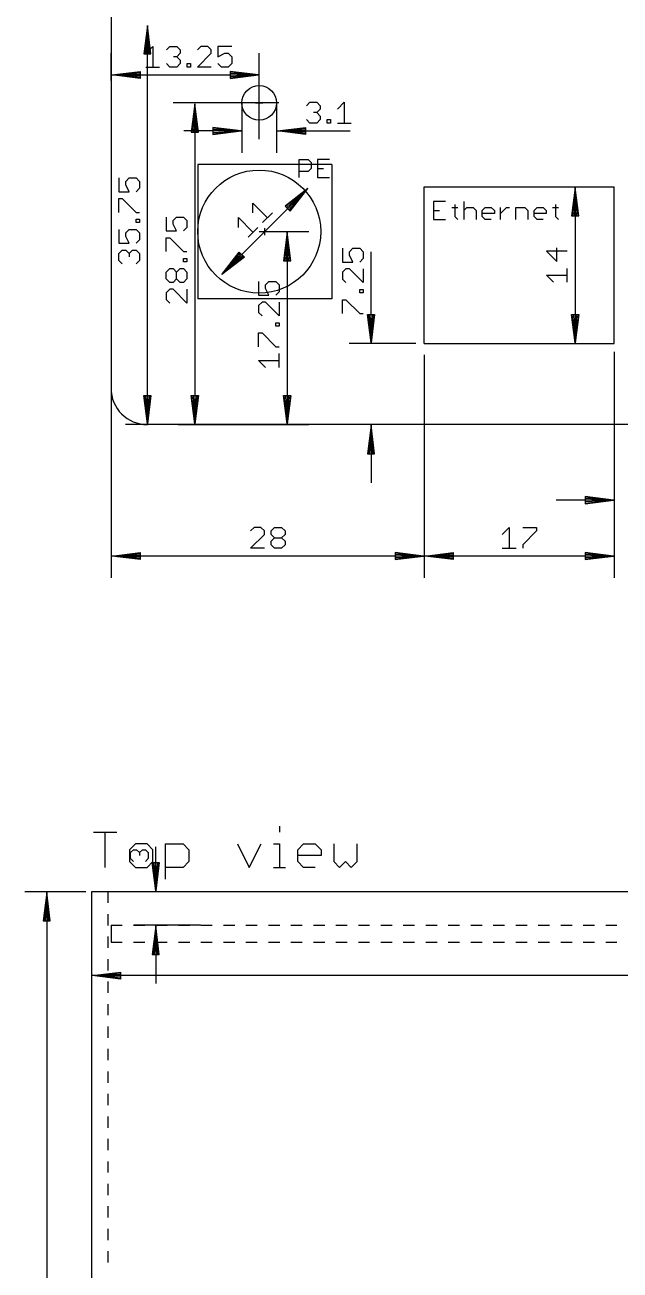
# Model space of a CAD drawing. Extents: x -279 to 630, y -429 to 128.
# Drawn here: x -6 to 47.3, y -73.8 to 37.5 of the extents above; entities that cross this region are included whole.
import ezdxf

# ---------------------------------------------------------------- set-up
doc = ezdxf.new("R2010")
doc.units = 0
for name, color, linetype in [('117', 2, 'CONTINUOUS'), ('129', 253, 'CONTINUOUS'), ('20', 7, 'CONTINUOUS'), ('47', 140, 'CONTINUOUS')]:
    doc.layers.add(name, color=color, linetype=linetype)

msp = doc.modelspace()

# ---------------------------------------------------------------- linework, layer by layer
at = {"layer": '117'}
for p, q in [((18.5762, 23.8262), (18.5762, 25.4532)), ((18.5762, 25.4532), (19.3897, 25.4532)), ((19.3897, 25.4532), (19.6609, 25.182)), ((19.6609, 24.6397), (19.3897, 24.3685)), ((19.6609, 25.182), (19.6609, 24.6397)), ((21.298, 25.4532), (20.2134, 25.4532)), ((20.2134, 25.4532), (20.2134, 23.8262)), ((20.2134, 24.6397), (20.7557, 24.6397)), ((19.3897, 24.3685), (18.5762, 24.3685)), ((20.2134, 23.8262), (21.298, 23.8262)), ((31.6609, 21.7032), (30.5762, 21.7032)), ((30.5762, 21.7032), (30.5762, 20.0762)), ((32.2134, 21.1609), (32.7557, 21.1609)), ((32.4845, 21.432), (32.4845, 20.3474)), ((33.3048, 21.7032), (33.3048, 20.0762)), ((33.3048, 20.8897), (33.576, 21.1609)), ((33.576, 21.1609), (34.1183, 21.1609)), ((34.1183, 21.1609), (34.3895, 20.8897)), ((34.9419, 20.8897), (35.2131, 21.1609)), ((35.2131, 21.1609), (35.7554, 21.1609)), ((35.7554, 21.1609), (36.0266, 20.8897)), ((36.5791, 20.0762), (36.5791, 21.1609)), ((36.5791, 20.6185), (37.1214, 21.1609)), ((37.1214, 21.1609), (37.3926, 21.1609)), ((37.9434, 20.0762), (37.9434, 21.1609)), ((37.9434, 21.1609), (38.7569, 21.1609)), ((38.7569, 21.1609), (39.0281, 20.8897)), ((39.5806, 20.8897), (39.8517, 21.1609)), ((39.8517, 21.1609), (40.3941, 21.1609)), ((40.3941, 21.1609), (40.6652, 20.8897)), ((41.2177, 21.1609), (41.76, 21.1609)), ((41.4889, 21.432), (41.4889, 20.3474)), ((30.5762, 20.8897), (31.1185, 20.8897)), ((30.5762, 20.0762), (31.6609, 20.0762)), ((32.4845, 20.3474), (32.7557, 20.0762)), ((34.3895, 20.8897), (34.3895, 20.0762)), ((34.9419, 20.3474), (34.9419, 20.8897)), ((36.0266, 20.6185), (34.9419, 20.6185)), ((35.2131, 20.0762), (34.9419, 20.3474)), ((35.7554, 20.0762), (35.2131, 20.0762)), ((36.0266, 20.8897), (36.0266, 20.6185)), ((39.0281, 20.8897), (39.0281, 20.0762)), ((39.5806, 20.3474), (39.5806, 20.8897)), ((40.6652, 20.6185), (39.5806, 20.6185)), ((39.8517, 20.0762), (39.5806, 20.3474)), ((40.3941, 20.0762), (39.8517, 20.0762)), ((40.6652, 20.8897), (40.6652, 20.6185)), ((41.4889, 20.3474), (41.76, 20.0762))]:
    msp.add_line(p, q, dxfattribs=at)
at = {"layer": '129'}
for p, q in [((9.5, 25), (9.5, 13)), ((21.5, 25), (9.5, 25)), ((21.5, 25), (21.5, 13)), ((21.5, 13), (9.5, 13))]:
    msp.add_line(p, q, dxfattribs=at)
at = {"layer": '20'}
for p, q in [((1.75, 114), (1.75, 5)), ((29.75, 9), (29.75, 23)), ((29.75, 23), (46.75, 23)), ((46.75, 9), (46.75, 23)), ((29.75, 9), (46.75, 9)), ((285, 1.75), (5, 1.75)), ((16.8161, -34.1506), (16.8161, -34.6751)), ((0.1778, -34.6751), (2.2759, -34.6751)), ((1.2268, -37.8222), (1.2268, -34.6751)), ((3.9251, -35.7241), (3.4006, -36.2487)), ((3.4006, -36.2487), (3.4006, -37.2977)), ((4.9741, -35.7241), (3.9251, -35.7241)), ((5.4986, -36.2487), (4.9741, -35.7241)), ((5.4986, -37.2977), (5.4986, -36.2487)), ((6.6233, -38.8712), (6.6233, -35.7241)), ((6.6233, -35.7241), (8.1968, -35.7241)), ((8.1968, -35.7241), (8.7214, -36.2487)), ((8.7214, -36.2487), (8.7214, -37.2977)), ((13.0688, -35.7241), (14.1178, -37.8222)), ((14.1178, -37.8222), (15.1669, -35.7241)), ((16.2916, -35.7241), (16.8161, -35.7241)), ((16.8161, -35.7241), (16.8161, -37.8222)), ((18.4401, -36.2487), (18.9646, -35.7241)), ((18.4401, -37.2977), (18.4401, -36.2487)), ((18.9646, -35.7241), (20.0136, -35.7241)), ((20.0136, -35.7241), (20.5381, -36.2487)), ((20.5381, -36.2487), (20.5381, -36.7732)), ((21.6628, -35.7241), (21.6628, -37.2977)), ((23.7609, -37.2977), (23.7609, -35.7241)), ((3.4006, -37.2977), (3.9251, -37.8222)), ((3.9251, -37.8222), (4.9741, -37.8222)), ((4.9741, -37.8222), (5.4986, -37.2977)), ((8.1968, -37.8222), (6.6233, -37.8222)), ((8.7214, -37.2977), (8.1968, -37.8222)), ((16.2916, -37.8222), (17.3406, -37.8222)), ((20.5381, -36.7732), (18.4401, -36.7732)), ((18.9646, -37.8222), (18.4401, -37.2977)), ((20.0136, -37.8222), (18.9646, -37.8222)), ((21.6628, -37.2977), (22.1873, -37.8222)), ((22.1873, -37.8222), (22.7118, -37.2977)), ((22.7118, -37.2977), (23.2364, -37.8222)), ((23.2364, -37.8222), (23.7609, -37.2977)), ((1.5, -40), (0, -40)), ((0, -40), (0, -280)), ((288.5, -40), (1.5, -40)), ((1.5, -41.0083), (1.5, -40)), ((1.5, -43.0167), (1.5, -42.0083)), ((1.75, -43), (2.7605, -43)), ((1.75, -43), (1.75, -44.5)), ((3.7605, -43), (4.771, -43)), ((5.771, -43), (6.7815, -43)), ((7.7815, -43), (8.792, -43)), ((9.792, -43), (10.8024, -43)), ((11.8024, -43), (12.8129, -43)), ((13.8129, -43), (14.8234, -43)), ((15.8234, -43), (16.8339, -43)), ((17.8339, -43), (18.8444, -43)), ((19.8444, -43), (20.8549, -43)), ((21.8549, -43), (22.8654, -43)), ((23.8654, -43), (24.8759, -43)), ((25.8759, -43), (26.8864, -43)), ((27.8864, -43), (28.8969, -43)), ((29.8969, -43), (30.9073, -43)), ((31.9073, -43), (32.9178, -43)), ((33.9178, -43), (34.9283, -43)), ((35.9283, -43), (36.9388, -43)), ((37.9388, -43), (38.9493, -43)), ((39.9493, -43), (40.9598, -43)), ((41.9598, -43), (42.9703, -43)), ((43.9703, -43), (44.9808, -43)), ((45.9808, -43), (46.9913, -43)), ((1.5, -45.025), (1.5, -44.0167)), ((1.75, -44.5), (2.7605, -44.5)), ((3.7605, -44.5), (4.771, -44.5)), ((5.771, -44.5), (6.7815, -44.5)), ((7.7815, -44.5), (8.792, -44.5)), ((9.792, -44.5), (10.8024, -44.5)), ((11.8024, -44.5), (12.8129, -44.5)), ((13.8129, -44.5), (14.8234, -44.5)), ((15.8234, -44.5), (16.8339, -44.5)), ((17.8339, -44.5), (18.8444, -44.5)), ((19.8444, -44.5), (20.8549, -44.5)), ((21.8549, -44.5), (22.8654, -44.5)), ((23.8654, -44.5), (24.8759, -44.5)), ((25.8759, -44.5), (26.8864, -44.5)), ((27.8864, -44.5), (28.8969, -44.5)), ((29.8969, -44.5), (30.9073, -44.5)), ((31.9073, -44.5), (32.9178, -44.5)), ((33.9178, -44.5), (34.9283, -44.5)), ((35.9283, -44.5), (36.9388, -44.5)), ((37.9388, -44.5), (38.9493, -44.5)), ((39.9493, -44.5), (40.9598, -44.5)), ((41.9598, -44.5), (42.9703, -44.5)), ((43.9703, -44.5), (44.9808, -44.5)), ((45.9808, -44.5), (46.9913, -44.5)), ((1.5, -47.0333), (1.5, -46.025)), ((1.5, -49.0417), (1.5, -48.0333)), ((1.5, -51.05), (1.5, -50.0417)), ((1.5, -53.0583), (1.5, -52.05)), ((1.5, -55.0667), (1.5, -54.0583)), ((1.5, -57.075), (1.5, -56.0667)), ((1.5, -59.0833), (1.5, -58.075)), ((1.5, -61.0917), (1.5, -60.0833)), ((1.5, -63.1), (1.5, -62.0917)), ((1.5, -65.1083), (1.5, -64.1)), ((1.5, -67.1167), (1.5, -66.1083)), ((1.5, -69.125), (1.5, -68.1167)), ((1.5, -71.1333), (1.5, -70.125)), ((1.5, -73.1417), (1.5, -72.1333))]:
    msp.add_line(p, q, dxfattribs=at)
for centre, radius in [((15, 30.5), 1.55), ((15, 19), 5.5)]:
    msp.add_circle(centre, radius, dxfattribs=at)
msp.add_arc((5, 5), 3.25, 180, 270, dxfattribs=at)
at = {"layer": '47'}
for p, q in [((5, 37.435), (4.6808, 34.9)), ((5, 37.435), (4.74, 34.9)), ((5, 37.435), (4.87, 34.9)), ((5, 1.815), (5, 37.435)), ((5.3192, 34.9), (5, 37.435)), ((5.13, 34.9), (5, 37.435)), ((5.26, 34.9), (5, 37.435)), ((1.75, 32.5), (1.75, 34.95)), ((4.6808, 34.9), (5.3192, 34.9)), ((4.8675, 34.939), (5.4839, 35.5554)), ((5.4839, 35.5554), (5.4839, 33.7062)), ((6.709, 35.2472), (7.0172, 35.5554)), ((7.0172, 35.5554), (7.6336, 35.5554)), ((7.6336, 34.6308), (7.3254, 34.6308)), ((7.6336, 35.5554), (7.9418, 35.2472)), ((7.9418, 34.939), (7.6336, 34.6308)), ((7.6336, 34.6308), (7.9418, 34.3226)), ((7.9418, 35.2472), (7.9418, 34.939)), ((9.7796, 35.5554), (9.4714, 35.2472)), ((9.4714, 33.7062), (10.7042, 34.939)), ((10.396, 35.5554), (9.7796, 35.5554)), ((10.7042, 35.2472), (10.396, 35.5554)), ((10.7042, 34.939), (10.7042, 35.2472)), ((12.5457, 35.5554), (11.313, 35.5554)), ((11.313, 35.5554), (11.313, 34.6308)), ((11.313, 34.6308), (11.9294, 34.939)), ((11.9294, 34.939), (12.2376, 34.939)), ((12.2376, 34.939), (12.5457, 34.6308)), ((12.5457, 34.6308), (12.5457, 34.0144)), ((15, 27.25), (15, 34.95)), ((4.8675, 33.7062), (6.1002, 33.7062)), ((7.0172, 33.7062), (6.709, 34.0144)), ((7.6336, 33.7062), (7.0172, 33.7062)), ((7.9418, 34.0144), (7.6336, 33.7062)), ((7.9418, 34.3226), (7.9418, 34.0144)), ((8.5506, 33.7062), (8.5506, 34.0144)), ((8.5506, 34.0144), (8.8588, 34.0144)), ((8.8588, 33.7062), (8.5506, 33.7062)), ((8.8588, 34.0144), (8.8588, 33.7062)), ((10.7042, 33.7062), (9.4714, 33.7062)), ((11.6212, 33.7062), (11.313, 34.0144)), ((12.2376, 33.7062), (11.6212, 33.7062)), ((12.5457, 34.0144), (12.2376, 33.7062)), ((1.815, 33), (4.35, 33.3192)), ((1.815, 33), (4.35, 33.26)), ((1.815, 33), (4.35, 33.13)), ((1.815, 33), (14.935, 33)), ((4.35, 32.6808), (1.815, 33)), ((4.35, 32.87), (1.815, 33)), ((4.35, 32.74), (1.815, 33)), ((4.35, 33.3192), (4.35, 32.6808)), ((14.935, 33), (12.4, 33.3192)), ((12.4, 33.3192), (12.4, 32.6808)), ((14.935, 33), (12.4, 33.26)), ((14.935, 33), (12.4, 33.13)), ((12.4, 32.6808), (14.935, 33)), ((12.4, 32.87), (14.935, 33)), ((12.4, 32.74), (14.935, 33)), ((16.75, 30.5), (7.3, 30.5)), ((9.25, 30.435), (8.9308, 27.9)), ((9.25, 30.435), (8.99, 27.9)), ((9.25, 30.435), (9.12, 27.9)), ((9.25, 30.435), (9.25, 1.815)), ((9.5692, 27.9), (9.25, 30.435)), ((9.38, 27.9), (9.25, 30.435)), ((9.51, 27.9), (9.25, 30.435)), ((13.45, 30.5), (13.45, 26.05)), ((14.6808, 30.5), (15.3192, 30.5)), ((15, 30.1808), (15, 30.8192)), ((16.55, 30.5), (16.55, 26.05)), ((19.2262, 30.2472), (19.5344, 30.5554)), ((19.5344, 30.5554), (20.1508, 30.5554)), ((20.1508, 30.5554), (20.459, 30.2472)), ((20.459, 30.2472), (20.459, 29.939)), ((21.9886, 29.939), (22.6049, 30.5554)), ((22.6049, 30.5554), (22.6049, 28.7062)), ((19.5344, 28.7062), (19.2262, 29.0144)), ((20.1508, 29.6308), (19.8426, 29.6308)), ((20.459, 29.939), (20.1508, 29.6308)), ((20.1508, 29.6308), (20.459, 29.3226)), ((20.459, 29.0144), (20.1508, 28.7062)), ((20.459, 29.3226), (20.459, 29.0144)), ((21.0678, 28.7062), (21.0678, 29.0144)), ((21.0678, 29.0144), (21.376, 29.0144)), ((21.376, 29.0144), (21.376, 28.7062)), ((13.385, 28), (8.25, 28)), ((8.9308, 27.9), (9.5692, 27.9)), ((13.385, 28), (10.85, 28.3192)), ((10.85, 28.3192), (10.85, 27.6808)), ((13.385, 28), (10.85, 28.26)), ((13.385, 28), (10.85, 28.13)), ((10.85, 27.6808), (13.385, 28)), ((10.85, 27.87), (13.385, 28)), ((10.85, 27.74), (13.385, 28)), ((16.615, 28), (19.15, 28.3192)), ((16.615, 28), (19.15, 28.26)), ((16.615, 28), (19.15, 28.13)), ((16.615, 28), (23.1309, 28)), ((19.15, 27.6808), (16.615, 28)), ((19.15, 27.87), (16.615, 28)), ((19.15, 27.74), (16.615, 28)), ((19.15, 28.3192), (19.15, 27.6808)), ((20.1508, 28.7062), (19.5344, 28.7062)), ((21.376, 28.7062), (21.0678, 28.7062)), ((21.9886, 28.7062), (23.2213, 28.7062)), ((2.4446, 23.7957), (2.4446, 22.563)), ((3.061, 23.4876), (3.3692, 23.7957)), ((3.061, 23.1794), (3.061, 23.4876)), ((3.3692, 23.7957), (3.9856, 23.7957)), ((3.9856, 23.7957), (4.2938, 23.4876)), ((4.2938, 23.4876), (4.2938, 22.8712)), ((2.4446, 22.563), (3.3692, 22.563)), ((3.3692, 22.563), (3.061, 23.1794)), ((4.2938, 22.8712), (3.9856, 22.563)), ((11.6569, 15.1569), (19.3431, 22.8431)), ((19.3431, 22.8431), (17.3249, 21.2763)), ((19.3431, 22.8431), (17.3668, 21.2345)), ((19.3431, 22.8431), (17.4587, 21.1425)), ((17.6425, 20.9587), (19.3431, 22.8431)), ((17.7345, 20.8668), (19.3431, 22.8431)), ((17.7763, 20.8249), (19.3431, 22.8431)), ((19.3891, 22.8891), (19.3891, 22.8891)), ((37.25, 23), (45.2, 23)), ((43.25, 22.935), (42.9308, 20.4)), ((43.25, 22.935), (42.99, 20.4)), ((43.25, 22.935), (43.12, 20.4)), ((43.25, 22.935), (43.25, 9.065)), ((43.5692, 20.4), (43.25, 22.935)), ((43.38, 20.4), (43.25, 22.935)), ((43.51, 20.4), (43.25, 22.935)), ((2.4446, 20.7214), (2.4446, 21.9542)), ((2.4446, 21.9542), (2.7528, 21.9542)), ((2.7528, 21.9542), (3.9856, 20.7214)), ((14.4373, 20.6794), (14.4373, 21.5511)), ((14.4373, 21.5511), (15.7448, 20.2436)), ((17.3249, 21.2763), (17.7763, 20.8249)), ((3.9856, 20.7214), (4.2938, 20.7214)), ((3.9856, 19.8006), (3.9856, 20.1088)), ((3.9856, 20.1088), (4.2938, 20.1088)), ((4.2938, 20.1088), (4.2938, 19.8006)), ((6.6946, 20.2957), (6.6946, 19.063)), ((7.311, 19.9876), (7.6192, 20.2957)), ((7.6192, 20.2957), (8.2356, 20.2957)), ((8.2356, 20.2957), (8.5438, 19.9876)), ((13.1351, 19.3772), (13.1351, 20.2489)), ((13.1351, 20.2489), (14.4427, 18.9414)), ((15.309, 19.8077), (16.1807, 20.6794)), ((42.9308, 20.4), (43.5692, 20.4)), ((2.4446, 19.1918), (2.4446, 17.959)), ((3.061, 18.8836), (3.3692, 19.1918)), ((3.3692, 19.1918), (3.9856, 19.1918)), ((4.2938, 19.8006), (3.9856, 19.8006)), ((3.9856, 19.1918), (4.2938, 18.8836)), ((6.6946, 19.063), (7.6192, 19.063)), ((7.311, 19.6794), (7.311, 19.9876)), ((7.6192, 19.063), (7.311, 19.6794)), ((8.5438, 19.3712), (8.2356, 19.063)), ((8.5438, 19.9876), (8.5438, 19.3712)), ((14.0068, 18.5055), (14.8785, 19.3772)), ((15, 19), (19.45, 19)), ((15.1808, 19), (15.8192, 19)), ((15.5, 18.6808), (15.5, 19.3192)), ((17.5, 18.935), (17.1808, 16.4)), ((17.5, 18.935), (17.24, 16.4)), ((17.5, 18.935), (17.37, 16.4)), ((17.5, 18.935), (17.5, 1.815)), ((17.8192, 16.4), (17.5, 18.935)), ((17.63, 16.4), (17.5, 18.935)), ((17.76, 16.4), (17.5, 18.935)), ((2.4446, 17.959), (3.3692, 17.959)), ((3.061, 18.5754), (3.061, 18.8836)), ((3.3692, 17.959), (3.061, 18.5754)), ((4.2938, 18.2672), (3.9856, 17.959)), ((4.2938, 18.8836), (4.2938, 18.2672)), ((6.6946, 17.2214), (6.6946, 18.4542)), ((6.6946, 18.4542), (7.0028, 18.4542)), ((7.0028, 18.4542), (8.2356, 17.2214)), ((2.4446, 17.042), (2.7528, 17.3502)), ((2.4446, 16.4257), (2.4446, 17.042)), ((2.7528, 17.3502), (3.061, 17.3502)), ((3.061, 17.3502), (3.3692, 17.042)), ((3.3692, 17.042), (3.6774, 17.3502)), ((3.3692, 17.042), (3.3692, 16.7339)), ((3.6774, 17.3502), (3.9856, 17.3502)), ((3.9856, 17.3502), (4.2938, 17.042)), ((4.2938, 17.042), (4.2938, 16.4257)), ((8.2356, 17.2214), (8.5438, 17.2214)), ((11.6569, 15.1569), (13.2237, 17.1751)), ((11.6569, 15.1569), (13.2655, 17.1332)), ((11.6569, 15.1569), (13.3575, 17.0413)), ((13.5413, 16.8575), (11.6569, 15.1569)), ((13.6332, 16.7655), (11.6569, 15.1569)), ((13.6751, 16.7237), (11.6569, 15.1569)), ((13.2237, 17.1751), (13.6751, 16.7237)), ((22.4446, 17.5129), (22.4446, 16.2801)), ((23.061, 17.2047), (23.3692, 17.5129)), ((23.061, 16.8965), (23.061, 17.2047)), ((23.3692, 16.2801), (23.061, 16.8965)), ((23.3692, 17.5129), (23.9856, 17.5129)), ((23.9856, 17.5129), (24.2938, 17.2047)), ((24.2938, 17.2047), (24.2938, 16.5883)), ((25, 9.065), (25, 17.1787)), ((42.5438, 17.2491), (40.6946, 17.2491)), ((40.6946, 17.2491), (41.6192, 16.3245)), ((41.6192, 16.3245), (41.6192, 17.5573)), ((2.7528, 16.1175), (2.4446, 16.4257)), ((4.2938, 16.4257), (3.9856, 16.1175)), ((6.6946, 15.3836), (7.0028, 15.6918)), ((7.0028, 15.6918), (7.311, 15.6918)), ((7.311, 15.6918), (7.6192, 15.3836)), ((7.6192, 15.3836), (7.9274, 15.6918)), ((7.9274, 15.6918), (8.2356, 15.6918)), ((8.2356, 16.3006), (8.2356, 16.6088)), ((8.2356, 16.6088), (8.5438, 16.6088)), ((8.5438, 16.3006), (8.2356, 16.3006)), ((8.2356, 15.6918), (8.5438, 15.3836)), ((8.5438, 16.6088), (8.5438, 16.3006)), ((17.1808, 16.4), (17.8192, 16.4)), ((22.4446, 16.2801), (23.3692, 16.2801)), ((22.7528, 15.6713), (22.4446, 15.3631)), ((23.061, 15.6713), (22.7528, 15.6713)), ((24.2938, 14.4386), (23.061, 15.6713)), ((24.2938, 16.5883), (23.9856, 16.2801)), ((24.2938, 15.6713), (24.2938, 14.4386)), ((42.5438, 14.4829), (42.5438, 15.7157)), ((6.6946, 14.7672), (6.6946, 15.3836)), ((7.0028, 14.459), (6.6946, 14.7672)), ((7.6192, 14.7672), (7.311, 14.459)), ((7.6192, 14.7672), (7.6192, 15.3836)), ((7.9274, 14.459), (7.6192, 14.7672)), ((8.5438, 14.7672), (8.2356, 14.459)), ((8.5438, 15.3836), (8.5438, 14.7672)), ((11.6109, 15.1109), (11.6109, 15.1109)), ((14.9446, 14.5457), (14.9446, 13.313)), ((15.561, 14.2376), (15.8692, 14.5457)), ((15.8692, 14.5457), (16.4856, 14.5457)), ((16.4856, 14.5457), (16.7938, 14.2376)), ((22.4446, 15.3631), (22.4446, 14.7468)), ((22.4446, 14.7468), (22.7528, 14.4386)), ((41.311, 14.4829), (40.6946, 15.0993)), ((40.6946, 15.0993), (42.5438, 15.0993)), ((7.0028, 13.8502), (6.6946, 13.5421)), ((6.6946, 13.5421), (6.6946, 12.9257)), ((7.311, 14.459), (7.0028, 14.459)), ((7.311, 13.8502), (7.0028, 13.8502)), ((8.5438, 12.6175), (7.311, 13.8502)), ((8.2356, 14.459), (7.9274, 14.459)), ((8.5438, 13.8502), (8.5438, 12.6175)), ((15.561, 13.9294), (15.561, 14.2376)), ((15.8692, 13.313), (15.561, 13.9294)), ((16.7938, 13.6212), (16.4856, 13.313)), ((16.7938, 14.2376), (16.7938, 13.6212)), ((23.9856, 13.5178), (23.9856, 13.826)), ((23.9856, 13.826), (24.2938, 13.826)), ((24.2938, 13.5178), (23.9856, 13.5178)), ((24.2938, 13.826), (24.2938, 13.5178)), ((6.6946, 12.9257), (7.0028, 12.6175)), ((14.9446, 13.313), (15.8692, 13.313)), ((15.2528, 12.7042), (14.9446, 12.396)), ((14.9446, 12.396), (14.9446, 11.7796)), ((15.561, 12.7042), (15.2528, 12.7042)), ((16.7938, 11.4714), (15.561, 12.7042)), ((16.7938, 12.7042), (16.7938, 11.4714)), ((22.4446, 11.6762), (22.4446, 12.909)), ((22.4446, 12.909), (22.7528, 12.909)), ((22.7528, 12.909), (23.9856, 11.6762)), ((14.9446, 11.7796), (15.2528, 11.4714)), ((23.9856, 11.6762), (24.2938, 11.6762)), ((25, 9.065), (24.6808, 11.6)), ((24.6808, 11.6), (25.3192, 11.6)), ((25, 9.065), (24.74, 11.6)), ((25, 9.065), (24.87, 11.6)), ((25.3192, 11.6), (25, 9.065)), ((25.13, 11.6), (25, 9.065)), ((25.26, 11.6), (25, 9.065)), ((43.25, 9.065), (42.9308, 11.6)), ((42.9308, 11.6), (43.5692, 11.6)), ((43.25, 9.065), (42.99, 11.6)), ((43.25, 9.065), (43.12, 11.6)), ((43.5692, 11.6), (43.25, 9.065)), ((43.38, 11.6), (43.25, 9.065)), ((43.51, 11.6), (43.25, 9.065)), ((16.4856, 10.5506), (16.4856, 10.8588)), ((16.4856, 10.8588), (16.7938, 10.8588)), ((16.7938, 10.5506), (16.4856, 10.5506)), ((16.7938, 10.8588), (16.7938, 10.5506)), ((14.9446, 8.709), (14.9446, 9.9418)), ((14.9446, 9.9418), (15.2528, 9.9418)), ((15.2528, 9.9418), (16.4856, 8.709)), ((29, 9), (23.05, 9)), ((39.25, 9), (45.2, 9)), ((16.4856, 8.709), (16.7938, 8.709)), ((16.7938, 6.8675), (16.7938, 8.1002)), ((29.75, 8), (29.75, -11.95)), ((46.75, 8.25), (46.75, -6.95)), ((15.561, 6.8675), (14.9446, 7.4839)), ((14.9446, 7.4839), (16.7938, 7.4839)), ((1.75, 4.75), (1.75, -11.95)), ((5, 1.815), (4.6808, 4.35)), ((4.6808, 4.35), (5.3192, 4.35)), ((5, 1.815), (4.74, 4.35)), ((5, 1.815), (4.87, 4.35)), ((5.3192, 4.35), (5, 1.815)), ((5.13, 4.35), (5, 1.815)), ((5.26, 4.35), (5, 1.815)), ((9.25, 1.815), (8.9308, 4.35)), ((8.9308, 4.35), (9.5692, 4.35)), ((9.25, 1.815), (8.99, 4.35)), ((9.25, 1.815), (9.12, 4.35)), ((9.5692, 4.35), (9.25, 1.815)), ((9.38, 4.35), (9.25, 1.815)), ((9.51, 4.35), (9.25, 1.815)), ((17.5, 1.815), (17.1808, 4.35)), ((17.1808, 4.35), (17.8192, 4.35)), ((17.5, 1.815), (17.24, 4.35)), ((17.5, 1.815), (17.37, 4.35)), ((17.8192, 4.35), (17.5, 1.815)), ((17.63, 4.35), (17.5, 1.815)), ((17.76, 4.35), (17.5, 1.815)), ((5.75, 1.75), (3.05, 1.75)), ((7.75, 1.75), (11.2, 1.75)), ((11, 1.75), (19.45, 1.75)), ((28.5, 1.75), (23.05, 1.75)), ((25, 1.685), (24.6808, -0.85)), ((25, 1.685), (24.74, -0.85)), ((25, 1.685), (24.87, -0.85)), ((25, 1.685), (25, -3.45)), ((25.3192, -0.85), (25, 1.685)), ((25.13, -0.85), (25, 1.685)), ((25.26, -0.85), (25, 1.685)), ((24.6808, -0.85), (25.3192, -0.85)), ((46.75, -1.5), (46.75, -11.95)), ((29.75, -5.25), (29.75, -11.95)), ((46.685, -5), (41.55, -5)), ((46.685, -5), (44.15, -4.6808)), ((44.15, -4.6808), (44.15, -5.3192)), ((46.685, -5), (44.15, -4.74)), ((46.685, -5), (44.15, -4.87)), ((44.15, -5.3192), (46.685, -5)), ((44.15, -5.13), (46.685, -5)), ((44.15, -5.26), (46.685, -5)), ((14.5411, -7.4446), (14.2329, -7.7528)), ((15.1575, -7.4446), (14.5411, -7.4446)), ((15.4657, -7.7528), (15.1575, -7.4446)), ((15.4657, -8.061), (15.4657, -7.7528)), ((16.0745, -7.7528), (16.3827, -7.4446)), ((16.0745, -8.061), (16.0745, -7.7528)), ((16.3827, -7.4446), (16.9991, -7.4446)), ((16.9991, -7.4446), (17.3073, -7.7528)), ((17.3073, -7.7528), (17.3073, -8.061)), ((36.7329, -8.061), (37.3493, -7.4446)), ((37.3493, -7.4446), (37.3493, -9.2938)), ((38.5745, -7.4446), (39.8073, -7.4446)), ((39.8073, -7.7528), (38.5745, -8.9856)), ((39.8073, -7.4446), (39.8073, -7.7528)), ((14.2329, -9.2938), (15.4657, -8.061)), ((16.3827, -8.3692), (16.0745, -8.061)), ((16.0745, -8.6774), (16.3827, -8.3692)), ((16.0745, -8.9856), (16.0745, -8.6774)), ((16.3827, -8.3692), (16.9991, -8.3692)), ((17.3073, -8.061), (16.9991, -8.3692)), ((16.9991, -8.3692), (17.3073, -8.6774)), ((17.3073, -8.6774), (17.3073, -8.9856)), ((1.815, -10), (4.35, -9.6808)), ((1.815, -10), (4.35, -9.74)), ((1.815, -10), (4.35, -9.87)), ((29.685, -10), (1.815, -10)), ((4.35, -10.3192), (1.815, -10)), ((4.35, -10.13), (1.815, -10)), ((4.35, -10.26), (1.815, -10)), ((4.35, -9.6808), (4.35, -10.3192)), ((15.4657, -9.2938), (14.2329, -9.2938)), ((16.3827, -9.2938), (16.0745, -8.9856)), ((16.9991, -9.2938), (16.3827, -9.2938)), ((17.3073, -8.9856), (16.9991, -9.2938)), ((29.685, -10), (27.15, -9.6808)), ((27.15, -9.6808), (27.15, -10.3192)), ((29.685, -10), (27.15, -9.74)), ((29.685, -10), (27.15, -9.87)), ((27.15, -10.3192), (29.685, -10)), ((27.15, -10.13), (29.685, -10)), ((27.15, -10.26), (29.685, -10)), ((29.815, -10), (32.35, -9.6808)), ((29.815, -10), (32.35, -9.74)), ((29.815, -10), (32.35, -9.87)), ((46.685, -10), (29.815, -10)), ((32.35, -10.3192), (29.815, -10)), ((32.35, -10.13), (29.815, -10)), ((32.35, -10.26), (29.815, -10)), ((32.35, -9.6808), (32.35, -10.3192)), ((36.7329, -9.2938), (37.9657, -9.2938)), ((38.5745, -8.9856), (38.5745, -9.2938)), ((46.685, -10), (44.15, -9.6808)), ((44.15, -9.6808), (44.15, -10.3192)), ((46.685, -10), (44.15, -9.74)), ((46.685, -10), (44.15, -9.87)), ((44.15, -10.3192), (46.685, -10)), ((44.15, -10.13), (46.685, -10)), ((44.15, -10.26), (46.685, -10)), ((3.485, -36.5103), (3.752, -36.2434)), ((3.485, -37.0442), (3.485, -36.5103)), ((3.752, -36.2434), (4.0189, -36.2434)), ((4.0189, -36.2434), (4.2858, -36.5103)), ((4.2858, -36.5103), (4.5527, -36.2434)), ((4.2858, -36.5103), (4.2858, -36.7772)), ((4.5527, -36.2434), (4.8197, -36.2434)), ((4.8197, -36.2434), (5.0866, -36.5103)), ((5.0866, -36.5103), (5.0866, -37.0442)), ((5.75, -39.935), (5.75, -35.9808)), ((3.752, -37.3111), (3.485, -37.0442)), ((5.0866, -37.0442), (4.8197, -37.3111)), ((5.75, -39.935), (5.4308, -37.4)), ((5.4308, -37.4), (6.0692, -37.4)), ((5.75, -39.935), (5.49, -37.4)), ((5.75, -39.935), (5.62, -37.4)), ((6.0692, -37.4), (5.75, -39.935)), ((5.88, -37.4), (5.75, -39.935)), ((6.01, -37.4), (5.75, -39.935)), ((-0.5, -40), (-5.95, -40)), ((-4, -40.065), (-4.3192, -42.6)), ((-4, -40.065), (-4.26, -42.6)), ((-4, -40.065), (-4.13, -42.6)), ((-4, -40.065), (-4, -279.935)), ((-3.6808, -42.6), (-4, -40.065)), ((-3.87, -42.6), (-4, -40.065)), ((-3.74, -42.6), (-4, -40.065)), ((7, -40), (3.8, -40)), ((-4.3192, -42.6), (-3.6808, -42.6)), ((9.75, -43), (3.8, -43)), ((5.75, -43.065), (5.4308, -45.6)), ((5.75, -43.065), (5.49, -45.6)), ((5.75, -43.065), (5.62, -45.6)), ((5.75, -43.065), (5.75, -48.2)), ((6.0692, -45.6), (5.75, -43.065)), ((5.88, -45.6), (5.75, -43.065)), ((6.01, -45.6), (5.75, -43.065)), ((5.4308, -45.6), (6.0692, -45.6)), ((0, -47.5), (0, -47.5)), ((0.065, -47.5), (2.6, -47.1808)), ((0.065, -47.5), (2.6, -47.24)), ((0.065, -47.5), (2.6, -47.37)), ((289.935, -47.5), (0.065, -47.5)), ((2.6, -47.8192), (0.065, -47.5)), ((2.6, -47.63), (0.065, -47.5)), ((2.6, -47.76), (0.065, -47.5)), ((2.6, -47.1808), (2.6, -47.8192))]:
    msp.add_line(p, q, dxfattribs=at)

doc.saveas('drawing.dxf')
